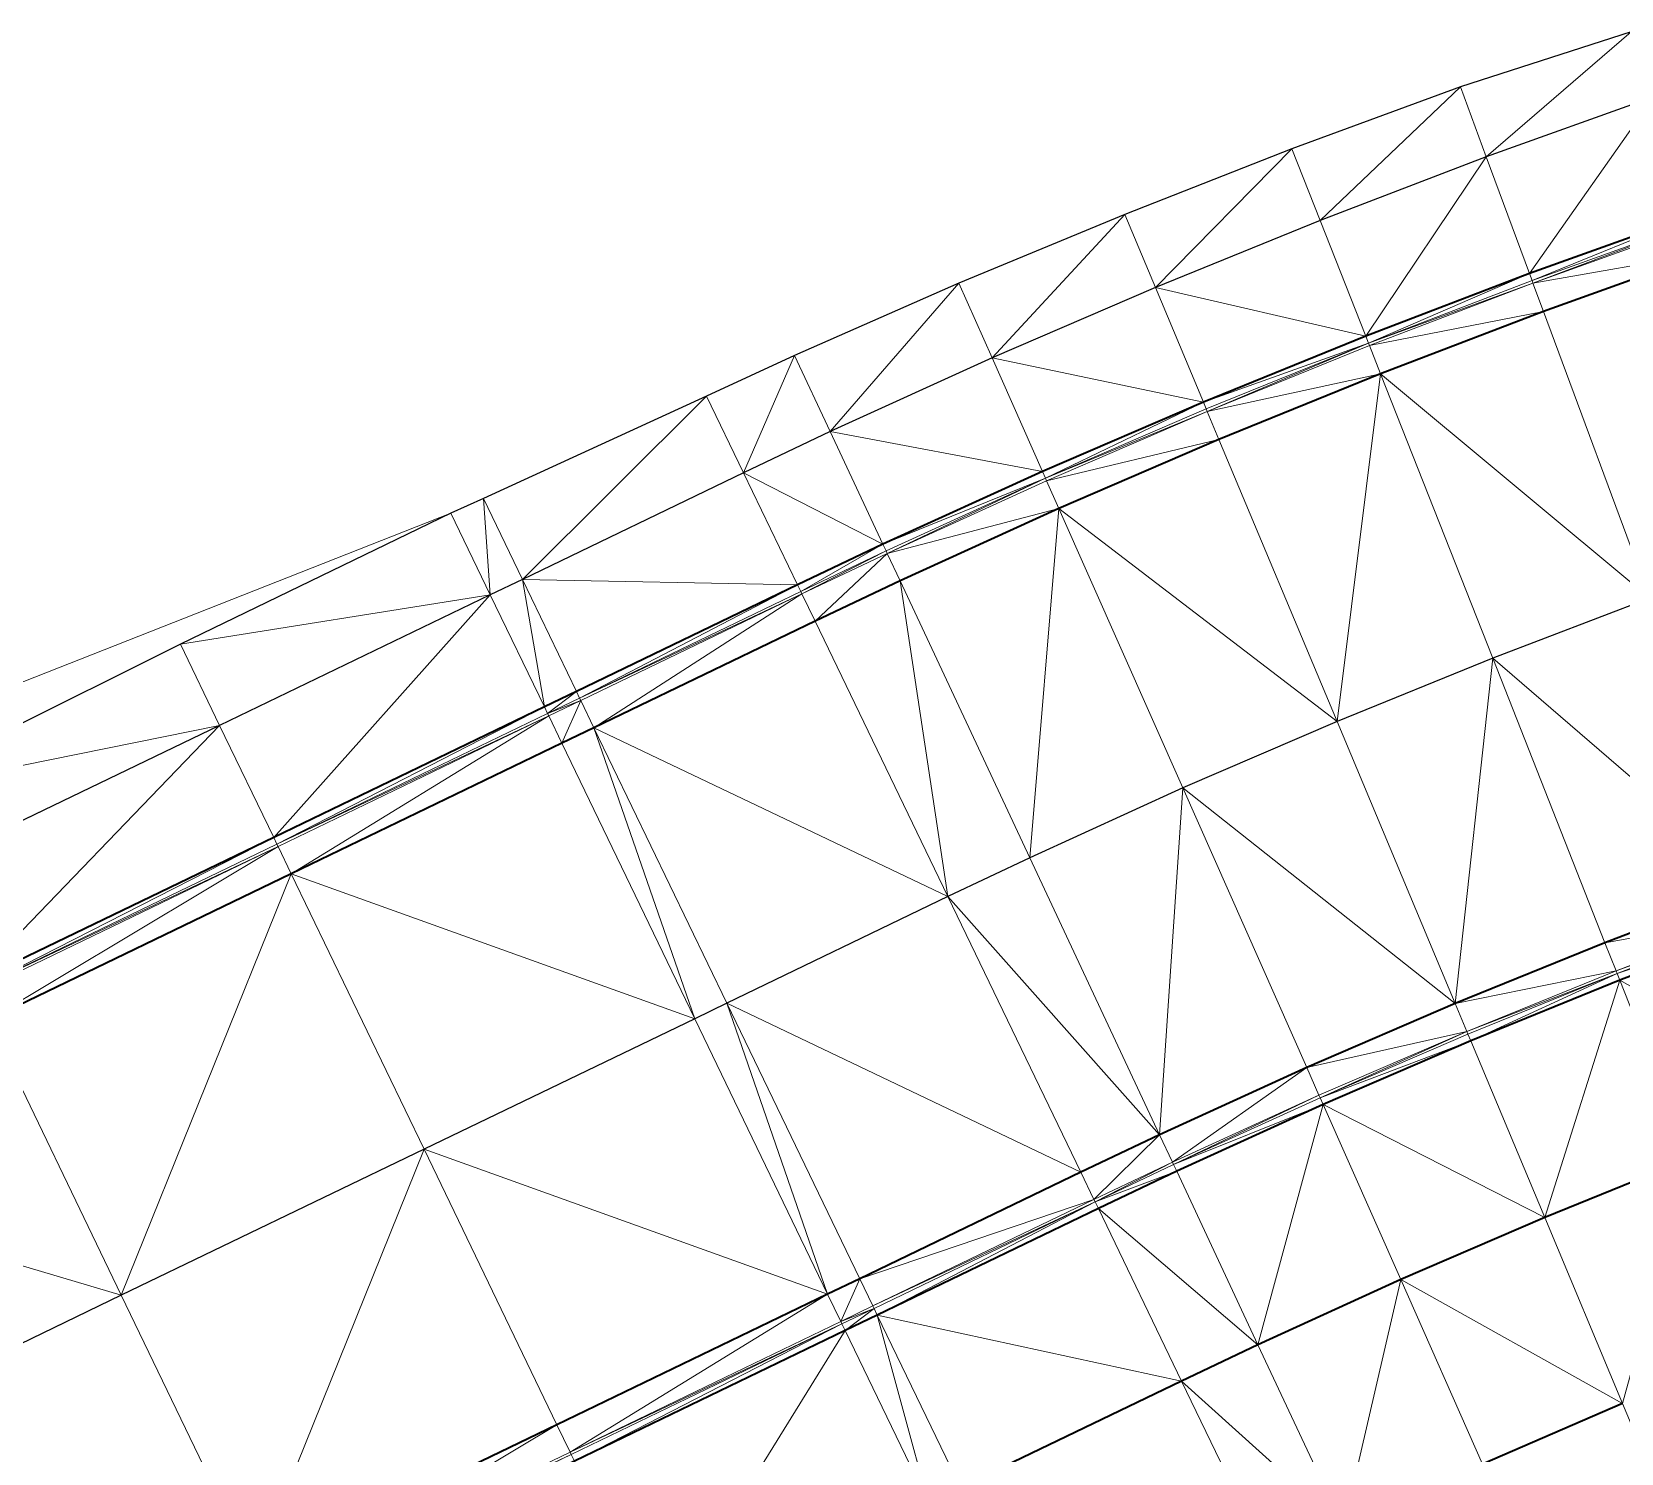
# Model space of a CAD drawing. Header units: metres. Extents: x 246428 to 246884, y 7418966 to 7419490.
# Drawn here: x 246635.7 to 246659.34, y 7419433.03 to 7419454.18 of the extents above; entities that cross this region are included whole.
import ezdxf

# ---------------------------------------------------------------- set-up
doc = ezdxf.new("R2010")
doc.units = ezdxf.units.M
doc.linetypes.add('blank name', pattern=[0])
doc.linetypes.add('HIDDEN', pattern=[9.525, 6.35, -3.175])
doc.layers.add('_12D_UNMAPPED', color=7, linetype='Continuous')
for name, color, linetype, lineweight in [('BATTER', 250, 'HIDDEN', 25), ('GRADELINES', 250, 'HIDDEN', 25), ('MISC_PATHS', 7, 'Continuous', 35)]:
    doc.layers.add(name, color=color, linetype=linetype, lineweight=lineweight)
for name, color, linetype, lineweight, true_color in [('KERB_BACK', 7, 'Continuous', 35, 0x5fd2ff), ('KERB_LINE', 7, 'Continuous', 18, 0xb9b9b9), ('KERB_LIP', 7, 'Continuous', 35, 0x5fd2ff), ('KERB_TOP', 7, 'Continuous', 18, 0xb9b9b9)]:
    doc.layers.add(name, color=color, linetype=linetype, lineweight=lineweight, true_color=true_color)

msp = doc.modelspace()

# ---------------------------------------------------------------- linework, layer by layer
at = {"layer": '_12D_UNMAPPED', "color": 3, "linetype": 'blank name', "lineweight": 0}
for points in [[(246659.488, 7419454.175, 33.98), (246657.334, 7419452.313, 33.771), (246656.948, 7419453.356, 33.957)], [(246659.824, 7419453.206, 33.809), (246657.334, 7419452.313, 33.771), (246659.488, 7419454.175, 33.98)], [(246654.862, 7419451.368, 33.734), (246654.443, 7419452.433, 33.925), (246656.948, 7419453.356, 33.957)], [(246657.334, 7419452.313, 33.771), (246654.862, 7419451.368, 33.734), (246656.948, 7419453.356, 33.957)], [(246659.824, 7419453.206, 33.809), (246657.976, 7419450.578, 33.79), (246657.334, 7419452.313, 33.771)], [(246660.431, 7419451.458, 33.827), (246657.976, 7419450.578, 33.79), (246659.824, 7419453.206, 33.809)], [(246654.443, 7419452.433, 33.925), (246652.411, 7419450.372, 33.696), (246651.956, 7419451.459, 33.893)], [(246654.862, 7419451.368, 33.734), (246652.411, 7419450.372, 33.696), (246654.443, 7419452.433, 33.925)], [(246655.541, 7419449.647, 33.752), (246654.862, 7419451.368, 33.734), (246657.334, 7419452.313, 33.771)], [(246657.976, 7419450.578, 33.79), (246655.541, 7419449.647, 33.752), (246657.334, 7419452.313, 33.771)], [(246651.956, 7419451.459, 33.893), (246649.982, 7419449.325, 33.659), (246649.49, 7419450.434, 33.861)], [(246652.411, 7419450.372, 33.696), (246649.982, 7419449.325, 33.659), (246651.956, 7419451.459, 33.893)], [(246654.862, 7419451.368, 33.734), (246655.541, 7419449.647, 33.752), (246652.411, 7419450.372, 33.696)], [(246660.431, 7419451.458, 33.827), (246658.015, 7419450.475, 33.79), (246657.976, 7419450.578, 33.79)], [(246660.467, 7419451.354, 33.827), (246658.015, 7419450.475, 33.79), (246660.431, 7419451.458, 33.827)], [(246660.467, 7419451.354, 33.827), (246658.028, 7419450.438, 33.64), (246658.015, 7419450.475, 33.79)], [(246660.48, 7419451.317, 33.677), (246658.028, 7419450.438, 33.64), (246660.467, 7419451.354, 33.827)], [(246660.48, 7419451.317, 33.677), (246660.627, 7419450.892, 33.702), (246658.028, 7419450.438, 33.64)], [(246660.627, 7419450.892, 33.702), (246658.185, 7419450.016, 33.665), (246658.028, 7419450.438, 33.64)], [(246660.627, 7419450.892, 33.702), (246659.765, 7419445.749, 33.801), (246658.185, 7419450.016, 33.665)], [(246649.49, 7419450.434, 33.861), (246647.574, 7419448.228, 33.621), (246647.045, 7419449.358, 33.829)], [(246649.982, 7419449.325, 33.659), (246647.574, 7419448.228, 33.621), (246649.49, 7419450.434, 33.861)], [(246655.581, 7419449.545, 33.752), (246655.541, 7419449.647, 33.752), (246657.976, 7419450.578, 33.79)], [(246658.015, 7419450.475, 33.79), (246655.581, 7419449.545, 33.752), (246657.976, 7419450.578, 33.79)], [(246658.028, 7419450.438, 33.64), (246655.581, 7419449.545, 33.752), (246658.015, 7419450.475, 33.79)], [(246655.596, 7419449.508, 33.602), (246655.581, 7419449.545, 33.752), (246658.028, 7419450.438, 33.64)], [(246658.185, 7419450.016, 33.665), (246655.596, 7419449.508, 33.602), (246658.028, 7419450.438, 33.64)], [(246652.411, 7419450.372, 33.696), (246653.126, 7419448.665, 33.715), (246649.982, 7419449.325, 33.659)], [(246655.541, 7419449.647, 33.752), (246653.126, 7419448.665, 33.715), (246652.411, 7419450.372, 33.696)], [(246655.761, 7419449.089, 33.627), (246655.596, 7419449.508, 33.602), (246658.185, 7419450.016, 33.665)], [(246659.765, 7419445.749, 33.801), (246655.761, 7419449.089, 33.627), (246658.185, 7419450.016, 33.665)], [(246655.541, 7419449.647, 33.752), (246655.581, 7419449.545, 33.752), (246653.126, 7419448.665, 33.715)], [(246655.581, 7419449.545, 33.752), (246653.168, 7419448.564, 33.715), (246653.126, 7419448.665, 33.715)], [(246655.581, 7419449.545, 33.752), (246653.184, 7419448.527, 33.565), (246653.168, 7419448.564, 33.715)], [(246655.596, 7419449.508, 33.602), (246653.184, 7419448.527, 33.565), (246655.581, 7419449.545, 33.752)], [(246655.596, 7419449.508, 33.602), (246655.761, 7419449.089, 33.627), (246653.184, 7419448.527, 33.565)], [(246647.045, 7419449.358, 33.829), (246646.285, 7419447.615, 33.601), (246645.735, 7419448.757, 33.813)], [(246647.574, 7419448.228, 33.621), (246646.285, 7419447.615, 33.601), (246647.045, 7419449.358, 33.829)], [(246649.982, 7419449.325, 33.659), (246650.731, 7419447.634, 33.677), (246647.574, 7419448.228, 33.621)], [(246653.126, 7419448.665, 33.715), (246650.731, 7419447.634, 33.677), (246649.982, 7419449.325, 33.659)], [(246655.761, 7419449.089, 33.627), (246653.357, 7419448.112, 33.59), (246653.184, 7419448.527, 33.565)], [(246655.761, 7419449.089, 33.627), (246655.114, 7419443.915, 33.726), (246653.357, 7419448.112, 33.59)], [(246655.114, 7419443.915, 33.726), (246655.761, 7419449.089, 33.627), (246657.43, 7419444.856, 33.764)], [(246655.761, 7419449.089, 33.627), (246659.765, 7419445.749, 33.801), (246657.43, 7419444.856, 33.764)], [(246645.735, 7419448.757, 33.813), (246642.996, 7419446.029, 33.546), (246642.415, 7419447.234, 33.769)], [(246646.285, 7419447.615, 33.601), (246642.996, 7419446.029, 33.546), (246645.735, 7419448.757, 33.813)], [(246653.126, 7419448.665, 33.715), (246650.776, 7419447.533, 33.677), (246650.731, 7419447.634, 33.677)], [(246653.168, 7419448.564, 33.715), (246650.776, 7419447.533, 33.677), (246653.126, 7419448.665, 33.715)], [(246653.168, 7419448.564, 33.715), (246653.184, 7419448.527, 33.565), (246650.776, 7419447.533, 33.677)], [(246653.184, 7419448.527, 33.565), (246650.792, 7419447.497, 33.527), (246650.776, 7419447.533, 33.677)], [(246653.184, 7419448.527, 33.565), (246653.357, 7419448.112, 33.59), (246650.792, 7419447.497, 33.527)], [(246647.574, 7419448.228, 33.621), (246648.359, 7419446.552, 33.64), (246646.285, 7419447.615, 33.601)], [(246650.731, 7419447.634, 33.677), (246648.359, 7419446.552, 33.64), (246647.574, 7419448.228, 33.621)], [(246653.357, 7419448.112, 33.59), (246650.974, 7419447.085, 33.552), (246650.792, 7419447.497, 33.527)], [(246653.357, 7419448.112, 33.59), (246655.114, 7419443.915, 33.726), (246650.974, 7419447.085, 33.552)], [(246646.285, 7419447.615, 33.601), (246647.089, 7419445.948, 33.62), (246642.996, 7419446.029, 33.546)], [(246648.359, 7419446.552, 33.64), (246647.089, 7419445.948, 33.62), (246646.285, 7419447.615, 33.601)], [(246650.731, 7419447.634, 33.677), (246650.776, 7419447.533, 33.677), (246648.359, 7419446.552, 33.64)], [(246650.776, 7419447.533, 33.677), (246648.406, 7419446.453, 33.64), (246648.359, 7419446.552, 33.64)], [(246650.776, 7419447.533, 33.677), (246648.423, 7419446.416, 33.49), (246648.406, 7419446.453, 33.64)], [(246650.792, 7419447.497, 33.527), (246648.423, 7419446.416, 33.49), (246650.776, 7419447.533, 33.677)], [(246650.792, 7419447.497, 33.527), (246650.974, 7419447.085, 33.552), (246648.423, 7419446.416, 33.49)], [(246642.415, 7419447.234, 33.769), (246642.518, 7419445.798, 33.539), (246641.933, 7419447.013, 33.763)], [(246642.996, 7419446.029, 33.546), (246642.518, 7419445.798, 33.539), (246642.415, 7419447.234, 33.769)], [(246522.217, 7419399.816, 31.478), (246641.933, 7419447.013, 33.763), (246641.933, 7419447.013, 33.763)], [(246642.518, 7419445.798, 33.539), (246637.909, 7419445.066, 33.695), (246641.933, 7419447.013, 33.763)], [(246642.518, 7419445.798, 33.539), (246642.518, 7419445.798, 33.539), (246641.933, 7419447.013, 33.763)], [(246641.933, 7419447.013, 33.763), (246642.518, 7419445.798, 33.539), (246641.933, 7419447.013, 33.763)], [(246650.974, 7419447.085, 33.552), (246648.613, 7419446.009, 33.515), (246648.423, 7419446.416, 33.49)], [(246650.974, 7419447.085, 33.552), (246650.544, 7419441.889, 33.651), (246648.613, 7419446.009, 33.515)], [(246652.818, 7419442.926, 33.689), (246650.544, 7419441.889, 33.651), (246650.974, 7419447.085, 33.552)], [(246655.114, 7419443.915, 33.726), (246652.818, 7419442.926, 33.689), (246650.974, 7419447.085, 33.552)], [(246648.359, 7419446.552, 33.64), (246647.137, 7419445.849, 33.62), (246647.089, 7419445.948, 33.62)], [(246648.406, 7419446.453, 33.64), (246647.137, 7419445.849, 33.62), (246648.359, 7419446.552, 33.64)], [(246648.406, 7419446.453, 33.64), (246647.154, 7419445.813, 33.47), (246647.137, 7419445.849, 33.62)], [(246648.423, 7419446.416, 33.49), (246647.154, 7419445.813, 33.47), (246648.406, 7419446.453, 33.64)], [(246648.423, 7419446.416, 33.49), (246647.349, 7419445.408, 33.495), (246647.154, 7419445.813, 33.47)], [(246648.613, 7419446.009, 33.515), (246647.349, 7419445.408, 33.495), (246648.423, 7419446.416, 33.49)], [(246642.996, 7419446.029, 33.546), (246643.322, 7419444.132, 33.557), (246642.518, 7419445.798, 33.539)], [(246647.089, 7419445.948, 33.62), (246643.8, 7419444.362, 33.565), (246642.996, 7419446.029, 33.546)], [(246643.8, 7419444.362, 33.565), (246643.322, 7419444.132, 33.557), (246642.996, 7419446.029, 33.546)], [(246647.089, 7419445.948, 33.62), (246643.847, 7419444.263, 33.565), (246643.8, 7419444.362, 33.565)], [(246647.137, 7419445.849, 33.62), (246643.847, 7419444.263, 33.565), (246647.089, 7419445.948, 33.62)], [(246648.613, 7419446.009, 33.515), (246649.326, 7419441.31, 33.631), (246647.349, 7419445.408, 33.495)], [(246650.544, 7419441.889, 33.651), (246649.326, 7419441.31, 33.631), (246648.613, 7419446.009, 33.515)], [(246638.492, 7419443.857, 33.471), (246637.909, 7419445.066, 33.695), (246642.518, 7419445.798, 33.539)], [(246639.296, 7419442.19, 33.49), (246638.492, 7419443.857, 33.471), (246642.518, 7419445.798, 33.539)], [(246643.322, 7419444.132, 33.557), (246639.296, 7419442.19, 33.49), (246642.518, 7419445.798, 33.539)], [(246643.322, 7419444.132, 33.557), (246643.322, 7419444.132, 33.557), (246642.518, 7419445.798, 33.539)], [(246642.518, 7419445.798, 33.539), (246643.322, 7419444.132, 33.557), (246642.518, 7419445.798, 33.539)], [(246647.137, 7419445.849, 33.62), (246647.154, 7419445.813, 33.47), (246643.847, 7419444.263, 33.565)], [(246647.154, 7419445.813, 33.47), (246643.865, 7419444.227, 33.415), (246643.847, 7419444.263, 33.565)], [(246647.154, 7419445.813, 33.47), (246644.06, 7419443.822, 33.44), (246643.865, 7419444.227, 33.415)], [(246647.349, 7419445.408, 33.495), (246644.06, 7419443.822, 33.44), (246647.154, 7419445.813, 33.47)], [(246657.43, 7419444.856, 33.764), (246659.765, 7419445.749, 33.801), (246661.346, 7419441.482, 33.938)], [(246647.349, 7419445.408, 33.495), (246649.326, 7419441.31, 33.631), (246644.06, 7419443.822, 33.44)], [(246637.909, 7419445.066, 33.695), (246638.492, 7419443.857, 33.471), (246633.435, 7419442.834, 33.609)], [(246656.871, 7419439.718, 33.863), (246655.114, 7419443.915, 33.726), (246657.43, 7419444.856, 33.764)], [(246656.871, 7419439.718, 33.863), (246657.43, 7419444.856, 33.764), (246659.099, 7419440.623, 33.9)], [(246657.43, 7419444.856, 33.764), (246661.346, 7419441.482, 33.938), (246659.099, 7419440.623, 33.9)], [(246643.8, 7419444.362, 33.565), (246643.37, 7419444.033, 33.557), (246643.322, 7419444.132, 33.557)], [(246643.847, 7419444.263, 33.565), (246643.37, 7419444.033, 33.557), (246643.8, 7419444.362, 33.565)], [(246643.847, 7419444.263, 33.565), (246643.865, 7419444.227, 33.415), (246643.37, 7419444.033, 33.557)], [(246639.344, 7419442.091, 33.49), (246639.296, 7419442.19, 33.49), (246643.322, 7419444.132, 33.557)], [(246643.37, 7419444.033, 33.557), (246639.344, 7419442.091, 33.49), (246643.322, 7419444.132, 33.557)], [(246643.387, 7419443.997, 33.407), (246639.344, 7419442.091, 33.49), (246643.37, 7419444.033, 33.557)], [(246643.322, 7419444.132, 33.557), (246643.37, 7419444.033, 33.557), (246643.322, 7419444.132, 33.557)], [(246643.37, 7419444.033, 33.557), (246643.37, 7419444.033, 33.557), (246643.322, 7419444.132, 33.557)], [(246643.865, 7419444.227, 33.415), (246643.387, 7419443.997, 33.407), (246643.37, 7419444.033, 33.557)], [(246643.387, 7419443.997, 33.407), (246643.387, 7419443.997, 33.407), (246643.37, 7419444.033, 33.557)], [(246643.37, 7419444.033, 33.557), (246643.387, 7419443.997, 33.407), (246643.37, 7419444.033, 33.557)], [(246643.865, 7419444.227, 33.415), (246643.583, 7419443.592, 33.432), (246643.387, 7419443.997, 33.407)], [(246644.06, 7419443.822, 33.44), (246643.583, 7419443.592, 33.432), (246643.865, 7419444.227, 33.415)], [(246638.492, 7419443.857, 33.471), (246633.989, 7419441.685, 33.396), (246633.435, 7419442.834, 33.609)], [(246638.492, 7419443.857, 33.471), (246634.792, 7419440.019, 33.415), (246633.989, 7419441.685, 33.396)], [(246639.296, 7419442.19, 33.49), (246634.792, 7419440.019, 33.415), (246638.492, 7419443.857, 33.471)], [(246639.361, 7419442.055, 33.34), (246639.344, 7419442.091, 33.49), (246643.387, 7419443.997, 33.407)], [(246639.557, 7419441.65, 33.365), (246639.361, 7419442.055, 33.34), (246643.387, 7419443.997, 33.407)], [(246643.583, 7419443.592, 33.432), (246639.557, 7419441.65, 33.365), (246643.387, 7419443.997, 33.407)], [(246643.387, 7419443.997, 33.407), (246643.583, 7419443.592, 33.432), (246643.387, 7419443.997, 33.407)], [(246643.583, 7419443.592, 33.432), (246643.583, 7419443.592, 33.432), (246643.387, 7419443.997, 33.407)], [(246644.06, 7419443.822, 33.44), (246645.559, 7419439.493, 33.569), (246643.583, 7419443.592, 33.432)], [(246649.326, 7419441.31, 33.631), (246646.037, 7419439.724, 33.576), (246644.06, 7419443.822, 33.44)], [(246646.037, 7419439.724, 33.576), (246645.559, 7419439.493, 33.569), (246644.06, 7419443.822, 33.44)], [(246655.114, 7419443.915, 33.726), (246656.871, 7419439.718, 33.863), (246652.818, 7419442.926, 33.689)], [(246645.559, 7419439.493, 33.569), (246639.557, 7419441.65, 33.365), (246643.583, 7419443.592, 33.432)], [(246645.559, 7419439.493, 33.569), (246645.559, 7419439.493, 33.569), (246643.583, 7419443.592, 33.432)], [(246643.583, 7419443.592, 33.432), (246645.559, 7419439.493, 33.569), (246643.583, 7419443.592, 33.432)], [(246652.818, 7419442.926, 33.689), (246652.474, 7419437.768, 33.788), (246650.544, 7419441.889, 33.651)], [(246654.662, 7419438.766, 33.825), (246652.474, 7419437.768, 33.788), (246652.818, 7419442.926, 33.689)], [(246656.871, 7419439.718, 33.863), (246654.662, 7419438.766, 33.825), (246652.818, 7419442.926, 33.689)], [(246634.84, 7419439.919, 33.415), (246634.792, 7419440.019, 33.415), (246639.296, 7419442.19, 33.49)], [(246639.344, 7419442.091, 33.49), (246634.84, 7419439.919, 33.415), (246639.296, 7419442.19, 33.49)], [(246639.361, 7419442.055, 33.34), (246634.84, 7419439.919, 33.415), (246639.344, 7419442.091, 33.49)], [(246634.858, 7419439.883, 33.265), (246634.84, 7419439.919, 33.415), (246639.361, 7419442.055, 33.34)], [(246635.053, 7419439.478, 33.29), (246634.858, 7419439.883, 33.265), (246639.361, 7419442.055, 33.34)], [(246639.557, 7419441.65, 33.365), (246635.053, 7419439.478, 33.29), (246639.361, 7419442.055, 33.34)], [(246650.544, 7419441.889, 33.651), (246652.474, 7419437.768, 33.788), (246649.326, 7419441.31, 33.631)], [(246639.557, 7419441.65, 33.365), (246637.029, 7419435.38, 33.426), (246635.053, 7419439.478, 33.29)], [(246637.029, 7419435.38, 33.426), (246639.557, 7419441.65, 33.365), (246641.533, 7419437.552, 33.501)], [(246639.557, 7419441.65, 33.365), (246645.559, 7419439.493, 33.569), (246641.533, 7419437.552, 33.501)], [(246659.099, 7419440.623, 33.9), (246661.346, 7419441.482, 33.938), (246661.502, 7419441.06, 33.952)], [(246651.302, 7419437.211, 33.768), (246646.037, 7419439.724, 33.576), (246649.326, 7419441.31, 33.631)], [(246652.474, 7419437.768, 33.788), (246651.302, 7419437.211, 33.768), (246649.326, 7419441.31, 33.631)], [(246659.264, 7419440.205, 33.914), (246659.099, 7419440.623, 33.9), (246661.502, 7419441.06, 33.952)], [(246659.264, 7419440.205, 33.914), (246661.502, 7419441.06, 33.952), (246661.516, 7419441.023, 34.102)], [(246659.279, 7419440.167, 34.064), (246659.264, 7419440.205, 33.914), (246661.516, 7419441.023, 34.102)], [(246659.279, 7419440.167, 34.064), (246661.516, 7419441.023, 34.102), (246661.554, 7419440.92, 34.102)], [(246659.32, 7419440.065, 34.064), (246659.279, 7419440.167, 34.064), (246661.554, 7419440.92, 34.102)], [(246662.544, 7419438.247, 34.13), (246659.32, 7419440.065, 34.064), (246661.554, 7419440.92, 34.102)], [(246659.264, 7419440.205, 33.914), (246656.871, 7419439.718, 33.863), (246659.099, 7419440.623, 33.9)], [(246656.871, 7419439.718, 33.863), (246659.264, 7419440.205, 33.914), (246657.045, 7419439.303, 33.877)], [(246657.045, 7419439.303, 33.877), (246659.264, 7419440.205, 33.914), (246659.279, 7419440.167, 34.064)], [(246657.045, 7419439.303, 33.877), (246659.279, 7419440.167, 34.064), (246657.06, 7419439.266, 34.027)], [(246657.06, 7419439.266, 34.027), (246659.279, 7419440.167, 34.064), (246657.103, 7419439.164, 34.027)], [(246659.279, 7419440.167, 34.064), (246659.32, 7419440.065, 34.064), (246657.103, 7419439.164, 34.027)], [(246659.32, 7419440.065, 34.064), (246658.203, 7419436.535, 34.055), (246657.103, 7419439.164, 34.027)], [(246660.365, 7419437.414, 34.093), (246658.203, 7419436.535, 34.055), (246659.32, 7419440.065, 34.064)], [(246662.544, 7419438.247, 34.13), (246660.365, 7419437.414, 34.093), (246659.32, 7419440.065, 34.064)], [(246645.559, 7419439.493, 33.569), (246646.037, 7419439.724, 33.576), (246647.535, 7419435.395, 33.705)], [(246646.037, 7419439.724, 33.576), (246648.013, 7419435.625, 33.713), (246647.535, 7419435.395, 33.705)], [(246646.037, 7419439.724, 33.576), (246651.302, 7419437.211, 33.768), (246648.013, 7419435.625, 33.713)], [(246654.662, 7419438.766, 33.825), (246656.871, 7419439.718, 33.863), (246657.045, 7419439.303, 33.877)], [(246635.053, 7419439.478, 33.29), (246637.029, 7419435.38, 33.426), (246630.549, 7419437.306, 33.215)], [(246641.533, 7419437.552, 33.501), (246645.559, 7419439.493, 33.569), (246647.535, 7419435.395, 33.705)], [(246645.559, 7419439.493, 33.569), (246645.559, 7419439.493, 33.569), (246647.535, 7419435.395, 33.705)], [(246645.559, 7419439.493, 33.569), (246647.535, 7419435.395, 33.705), (246647.535, 7419435.395, 33.705)], [(246654.845, 7419438.355, 33.839), (246654.662, 7419438.766, 33.825), (246657.045, 7419439.303, 33.877)], [(246654.861, 7419438.318, 33.989), (246654.845, 7419438.355, 33.839), (246657.045, 7419439.303, 33.877)], [(246654.861, 7419438.318, 33.989), (246657.045, 7419439.303, 33.877), (246657.06, 7419439.266, 34.027)], [(246654.861, 7419438.318, 33.989), (246657.06, 7419439.266, 34.027), (246657.103, 7419439.164, 34.027)], [(246654.906, 7419438.217, 33.989), (246654.861, 7419438.318, 33.989), (246657.103, 7419439.164, 34.027)], [(246658.203, 7419436.535, 34.055), (246654.906, 7419438.217, 33.989), (246657.103, 7419439.164, 34.027)], [(246652.474, 7419437.768, 33.788), (246654.662, 7419438.766, 33.825), (246652.665, 7419437.361, 33.802)], [(246654.662, 7419438.766, 33.825), (246654.845, 7419438.355, 33.839), (246652.665, 7419437.361, 33.802)], [(246652.665, 7419437.361, 33.802), (246654.845, 7419438.355, 33.839), (246652.682, 7419437.325, 33.952)], [(246654.845, 7419438.355, 33.839), (246654.861, 7419438.318, 33.989), (246652.682, 7419437.325, 33.952)], [(246652.682, 7419437.325, 33.952), (246654.861, 7419438.318, 33.989), (246654.906, 7419438.217, 33.989)], [(246652.682, 7419437.325, 33.952), (246654.906, 7419438.217, 33.989), (246652.728, 7419437.225, 33.952)], [(246654.906, 7419438.217, 33.989), (246653.937, 7419434.644, 33.98), (246652.728, 7419437.225, 33.952)], [(246653.937, 7419434.644, 33.98), (246654.906, 7419438.217, 33.989), (246656.061, 7419435.612, 34.018)], [(246654.906, 7419438.217, 33.989), (246658.203, 7419436.535, 34.055), (246656.061, 7419435.612, 34.018)], [(246651.302, 7419437.211, 33.768), (246652.474, 7419437.768, 33.788), (246651.498, 7419436.806, 33.782)], [(246652.474, 7419437.768, 33.788), (246652.665, 7419437.361, 33.802), (246651.498, 7419436.806, 33.782)], [(246639.006, 7419431.281, 33.563), (246637.029, 7419435.38, 33.426), (246641.533, 7419437.552, 33.501)], [(246639.006, 7419431.281, 33.563), (246641.533, 7419437.552, 33.501), (246643.509, 7419433.453, 33.638)], [(246641.533, 7419437.552, 33.501), (246647.535, 7419435.395, 33.705), (246643.509, 7419433.453, 33.638)], [(246660.365, 7419437.414, 34.093), (246659.362, 7419433.768, 33.995), (246658.203, 7419436.535, 34.055)], [(246637.029, 7419435.38, 33.426), (246632.526, 7419433.208, 33.351), (246630.549, 7419437.306, 33.215)], [(246648.013, 7419435.625, 33.713), (246651.302, 7419437.211, 33.768), (246651.498, 7419436.806, 33.782)], [(246651.498, 7419436.806, 33.782), (246652.665, 7419437.361, 33.802), (246651.515, 7419436.77, 33.932)], [(246652.665, 7419437.361, 33.802), (246652.682, 7419437.325, 33.952), (246651.515, 7419436.77, 33.932)], [(246651.515, 7419436.77, 33.932), (246652.682, 7419437.325, 33.952), (246652.728, 7419437.225, 33.952)], [(246651.515, 7419436.77, 33.932), (246652.728, 7419437.225, 33.952), (246651.563, 7419436.671, 33.932)], [(246652.728, 7419437.225, 33.952), (246653.937, 7419434.644, 33.98), (246651.563, 7419436.671, 33.932)], [(246648.013, 7419435.625, 33.713), (246651.498, 7419436.806, 33.782), (246648.209, 7419435.22, 33.727)], [(246648.209, 7419435.22, 33.727), (246651.498, 7419436.806, 33.782), (246651.515, 7419436.77, 33.932)], [(246648.209, 7419435.22, 33.727), (246651.515, 7419436.77, 33.932), (246648.226, 7419435.184, 33.877)], [(246648.226, 7419435.184, 33.877), (246651.515, 7419436.77, 33.932), (246648.274, 7419435.085, 33.877)], [(246651.515, 7419436.77, 33.932), (246651.563, 7419436.671, 33.932), (246648.274, 7419435.085, 33.877)], [(246651.563, 7419436.671, 33.932), (246652.801, 7419434.104, 33.96), (246648.274, 7419435.085, 33.877)], [(246653.937, 7419434.644, 33.98), (246652.801, 7419434.104, 33.96), (246651.563, 7419436.671, 33.932)], [(246658.203, 7419436.535, 34.055), (246659.362, 7419433.768, 33.995), (246656.061, 7419435.612, 34.018)], [(246647.535, 7419435.395, 33.705), (246648.013, 7419435.625, 33.713), (246647.731, 7419434.99, 33.719)], [(246648.013, 7419435.625, 33.713), (246648.209, 7419435.22, 33.727), (246647.731, 7419434.99, 33.719)], [(246655.21, 7419431.928, 33.92), (246653.937, 7419434.644, 33.98), (246656.061, 7419435.612, 34.018)], [(246657.276, 7419432.869, 33.958), (246655.21, 7419431.928, 33.92), (246656.061, 7419435.612, 34.018)], [(246659.362, 7419433.768, 33.995), (246657.276, 7419432.869, 33.958), (246656.061, 7419435.612, 34.018)], [(246632.526, 7419433.208, 33.351), (246637.029, 7419435.38, 33.426), (246639.006, 7419431.281, 33.563)], [(246643.509, 7419433.453, 33.638), (246647.535, 7419435.395, 33.705), (246643.705, 7419433.048, 33.652)], [(246647.535, 7419435.395, 33.705), (246647.731, 7419434.99, 33.719), (246643.705, 7419433.048, 33.652)], [(246647.535, 7419435.395, 33.705), (246647.731, 7419434.99, 33.719), (246647.731, 7419434.99, 33.719)], [(246647.535, 7419435.395, 33.705), (246647.535, 7419435.395, 33.705), (246647.731, 7419434.99, 33.719)], [(246647.731, 7419434.99, 33.719), (246648.209, 7419435.22, 33.727), (246648.226, 7419435.184, 33.877)], [(246647.731, 7419434.99, 33.719), (246648.226, 7419435.184, 33.877), (246647.748, 7419434.954, 33.869)], [(246647.748, 7419434.954, 33.869), (246648.226, 7419435.184, 33.877), (246647.796, 7419434.854, 33.869)], [(246648.226, 7419435.184, 33.877), (246648.274, 7419435.085, 33.877), (246647.796, 7419434.854, 33.869)], [(246648.274, 7419435.085, 33.877), (246649.034, 7419432.287, 33.898), (246647.796, 7419434.854, 33.869)], [(246649.512, 7419432.518, 33.905), (246649.034, 7419432.287, 33.898), (246648.274, 7419435.085, 33.877)], [(246652.801, 7419434.104, 33.96), (246649.512, 7419432.518, 33.905), (246648.274, 7419435.085, 33.877)], [(246643.705, 7419433.048, 33.652), (246647.731, 7419434.99, 33.719), (246647.748, 7419434.954, 33.869)], [(246643.705, 7419433.048, 33.652), (246647.748, 7419434.954, 33.869), (246643.722, 7419433.012, 33.802)], [(246643.722, 7419433.012, 33.802), (246647.748, 7419434.954, 33.869), (246643.77, 7419432.913, 33.802)], [(246647.748, 7419434.954, 33.869), (246647.796, 7419434.854, 33.869), (246643.77, 7419432.913, 33.802)], [(246647.796, 7419434.854, 33.869), (246645.008, 7419430.346, 33.83), (246643.77, 7419432.913, 33.802)], [(246649.034, 7419432.287, 33.898), (246645.008, 7419430.346, 33.83), (246647.796, 7419434.854, 33.869)], [(246647.731, 7419434.99, 33.719), (246647.748, 7419434.954, 33.869), (246647.748, 7419434.954, 33.869)], [(246647.731, 7419434.99, 33.719), (246647.731, 7419434.99, 33.719), (246647.748, 7419434.954, 33.869)], [(246647.748, 7419434.954, 33.869), (246647.796, 7419434.854, 33.869), (246647.796, 7419434.854, 33.869)], [(246647.748, 7419434.954, 33.869), (246647.748, 7419434.954, 33.869), (246647.796, 7419434.854, 33.869)], [(246647.796, 7419434.854, 33.869), (246649.034, 7419432.287, 33.898), (246647.796, 7419434.854, 33.869)], [(246649.034, 7419432.287, 33.898), (246649.034, 7419432.287, 33.898), (246647.796, 7419434.854, 33.869)], [(246653.937, 7419434.644, 33.98), (246655.21, 7419431.928, 33.92), (246652.801, 7419434.104, 33.96)], [(246652.801, 7419434.104, 33.96), (246654.104, 7419431.402, 33.9), (246649.512, 7419432.518, 33.905)], [(246655.21, 7419431.928, 33.92), (246654.104, 7419431.402, 33.9), (246652.801, 7419434.104, 33.96)], [(246657.276, 7419432.869, 33.958), (246659.362, 7419433.768, 33.995), (246659.748, 7419432.846, 33.985)], [(246639.201, 7419430.876, 33.577), (246639.006, 7419431.281, 33.563), (246643.509, 7419433.453, 33.638)], [(246639.201, 7419430.876, 33.577), (246643.509, 7419433.453, 33.638), (246643.705, 7419433.048, 33.652)], [(246632.526, 7419433.208, 33.351), (246639.006, 7419431.281, 33.563), (246634.502, 7419429.11, 33.488)], [(246639.201, 7419430.876, 33.577), (246643.705, 7419433.048, 33.652), (246643.722, 7419433.012, 33.802)]]:
    msp.add_3dface(points, dxfattribs=at)
at = {"layer": 'BATTER'}
for points in [[(246659.488, 7419454.175, 33.98), (246656.948, 7419453.356, 33.957), (246654.443, 7419452.433, 33.925), (246651.956, 7419451.459, 33.893), (246649.49, 7419450.434, 33.861), (246647.045, 7419449.358, 33.829), (246645.735, 7419448.757, 33.813), (246642.415, 7419447.234, 33.769), (246641.933, 7419447.013, 33.763), (246641.933, 7419447.013, 33.763), (246637.909, 7419445.066, 33.695), (246633.435, 7419442.834, 33.609)], [(246659.824, 7419453.206, 33.809), (246657.334, 7419452.313, 33.771), (246654.862, 7419451.368, 33.734), (246652.411, 7419450.372, 33.696), (246649.982, 7419449.325, 33.659), (246647.574, 7419448.228, 33.621), (246646.285, 7419447.615, 33.601), (246642.996, 7419446.029, 33.546), (246642.518, 7419445.798, 33.539), (246642.518, 7419445.798, 33.539), (246638.492, 7419443.857, 33.471), (246633.989, 7419441.685, 33.396)]]:
    msp.add_polyline3d(points, dxfattribs=at)
at = {"layer": 'GRADELINES'}
msp.add_polyline3d([(246659.765, 7419445.749, 33.801), (246657.43, 7419444.856, 33.764), (246655.114, 7419443.915, 33.726), (246652.818, 7419442.926, 33.689), (246650.544, 7419441.889, 33.651), (246649.326, 7419441.31, 33.631), (246646.037, 7419439.724, 33.576), (246645.559, 7419439.493, 33.569), (246645.559, 7419439.493, 33.569), (246641.533, 7419437.552, 33.501), (246637.029, 7419435.38, 33.426), (246632.526, 7419433.208, 33.351)], dxfattribs=at)
at = {"layer": 'KERB_BACK'}
for points in [[(246660.431, 7419451.458, 33.827), (246657.976, 7419450.578, 33.79), (246655.541, 7419449.647, 33.752), (246653.126, 7419448.665, 33.715), (246650.731, 7419447.634, 33.677), (246648.359, 7419446.552, 33.64), (246647.089, 7419445.948, 33.62), (246643.8, 7419444.362, 33.565), (246643.322, 7419444.132, 33.557), (246643.322, 7419444.132, 33.557), (246639.296, 7419442.19, 33.49), (246634.792, 7419440.019, 33.415)], [(246686.227, 7419447.058, 34.501), (246684.692, 7419446.843, 34.477), (246682.329, 7419446.469, 34.439), (246679.974, 7419446.046, 34.402), (246677.628, 7419445.574, 34.364), (246675.293, 7419445.053, 34.327), (246672.969, 7419444.484, 34.289), (246670.657, 7419443.867, 34.252), (246668.359, 7419443.201, 34.214), (246666.075, 7419442.488, 34.177), (246663.807, 7419441.727, 34.139), (246661.554, 7419440.92, 34.102), (246659.32, 7419440.065, 34.064), (246657.103, 7419439.164, 34.027), (246654.906, 7419438.217, 33.989), (246652.728, 7419437.225, 33.952), (246651.563, 7419436.671, 33.932), (246648.274, 7419435.085, 33.877), (246647.796, 7419434.854, 33.869), (246647.796, 7419434.854, 33.869), (246643.77, 7419432.913, 33.802), (246639.266, 7419430.741, 33.727), (246634.763, 7419428.569, 33.652)]]:
    msp.add_polyline3d(points, dxfattribs=at)
at = {"layer": 'KERB_LINE'}
for points in [[(246660.48, 7419451.317, 33.677), (246658.028, 7419450.438, 33.64), (246655.596, 7419449.508, 33.602), (246653.184, 7419448.527, 33.565), (246650.792, 7419447.497, 33.527), (246648.423, 7419446.416, 33.49), (246647.154, 7419445.813, 33.47), (246643.865, 7419444.227, 33.415), (246643.387, 7419443.997, 33.407), (246643.387, 7419443.997, 33.407), (246639.361, 7419442.055, 33.34), (246634.858, 7419439.883, 33.265)], [(246686.207, 7419447.207, 34.351), (246684.67, 7419446.991, 34.327), (246682.304, 7419446.617, 34.289), (246679.946, 7419446.193, 34.252), (246677.597, 7419445.721, 34.214), (246675.259, 7419445.199, 34.177), (246672.932, 7419444.63, 34.139), (246670.617, 7419444.011, 34.102), (246668.316, 7419443.345, 34.064), (246666.029, 7419442.631, 34.027), (246663.757, 7419441.869, 33.989), (246661.502, 7419441.06, 33.952), (246659.264, 7419440.205, 33.914), (246657.045, 7419439.303, 33.877), (246654.845, 7419438.355, 33.839), (246652.665, 7419437.361, 33.802), (246651.498, 7419436.806, 33.782), (246648.209, 7419435.22, 33.727), (246647.731, 7419434.99, 33.719), (246647.731, 7419434.99, 33.719), (246643.705, 7419433.048, 33.652), (246639.201, 7419430.876, 33.577), (246634.698, 7419428.704, 33.502)]]:
    msp.add_polyline3d(points, dxfattribs=at)
at = {"layer": 'KERB_LIP'}
for points in [[(246660.627, 7419450.892, 33.702), (246658.185, 7419450.016, 33.665), (246655.761, 7419449.089, 33.627), (246653.357, 7419448.112, 33.59), (246650.974, 7419447.085, 33.552), (246648.613, 7419446.009, 33.515), (246647.349, 7419445.408, 33.495), (246644.06, 7419443.822, 33.44), (246643.583, 7419443.592, 33.432), (246643.583, 7419443.592, 33.432), (246639.557, 7419441.65, 33.365), (246635.053, 7419439.478, 33.29)], [(246686.147, 7419447.653, 34.337), (246684.605, 7419447.436, 34.313), (246682.229, 7419447.061, 34.275), (246679.862, 7419446.635, 34.238), (246677.504, 7419446.161, 34.2), (246675.156, 7419445.638, 34.163), (246672.82, 7419445.066, 34.125), (246670.496, 7419444.445, 34.088), (246668.186, 7419443.776, 34.05), (246665.89, 7419443.059, 34.013), (246663.61, 7419442.294, 33.975), (246661.346, 7419441.482, 33.938), (246659.099, 7419440.623, 33.9), (246656.871, 7419439.718, 33.863), (246654.662, 7419438.766, 33.825), (246652.474, 7419437.768, 33.788), (246651.302, 7419437.211, 33.768), (246648.013, 7419435.625, 33.713), (246647.535, 7419435.395, 33.705), (246647.535, 7419435.395, 33.705), (246643.509, 7419433.453, 33.638), (246639.006, 7419431.281, 33.563), (246634.502, 7419429.11, 33.488)]]:
    msp.add_polyline3d(points, dxfattribs=at)
at = {"layer": 'KERB_TOP'}
for points in [[(246660.467, 7419451.354, 33.827), (246658.015, 7419450.475, 33.79), (246655.581, 7419449.545, 33.752), (246653.168, 7419448.564, 33.715), (246650.776, 7419447.533, 33.677), (246648.406, 7419446.453, 33.64), (246647.137, 7419445.849, 33.62), (246643.847, 7419444.263, 33.565), (246643.37, 7419444.033, 33.557), (246643.37, 7419444.033, 33.557), (246639.344, 7419442.091, 33.49), (246634.84, 7419439.919, 33.415)], [(246686.212, 7419447.168, 34.501), (246684.676, 7419446.952, 34.477), (246682.311, 7419446.577, 34.439), (246679.953, 7419446.154, 34.402), (246677.605, 7419445.682, 34.364), (246675.268, 7419445.161, 34.327), (246672.942, 7419444.591, 34.289), (246670.628, 7419443.973, 34.252), (246668.327, 7419443.307, 34.214), (246666.041, 7419442.593, 34.177), (246663.771, 7419441.831, 34.139), (246661.516, 7419441.023, 34.102), (246659.279, 7419440.167, 34.064), (246657.06, 7419439.266, 34.027), (246654.861, 7419438.318, 33.989), (246652.682, 7419437.325, 33.952), (246651.515, 7419436.77, 33.932), (246648.226, 7419435.184, 33.877), (246647.748, 7419434.954, 33.869), (246647.748, 7419434.954, 33.869), (246643.722, 7419433.012, 33.802), (246639.219, 7419430.84, 33.727), (246634.715, 7419428.668, 33.652)]]:
    msp.add_polyline3d(points, dxfattribs=at)
at = {"layer": 'MISC_PATHS'}
for points in [[(246660.365, 7419437.414, 34.093), (246658.203, 7419436.535, 34.055), (246656.061, 7419435.612, 34.018), (246653.937, 7419434.644, 33.98), (246652.801, 7419434.104, 33.96), (246649.512, 7419432.518, 33.905)], [(246659.362, 7419433.768, 33.995), (246657.276, 7419432.869, 33.958)]]:
    msp.add_polyline3d(points, dxfattribs=at)

doc.saveas('drawing.dxf')
